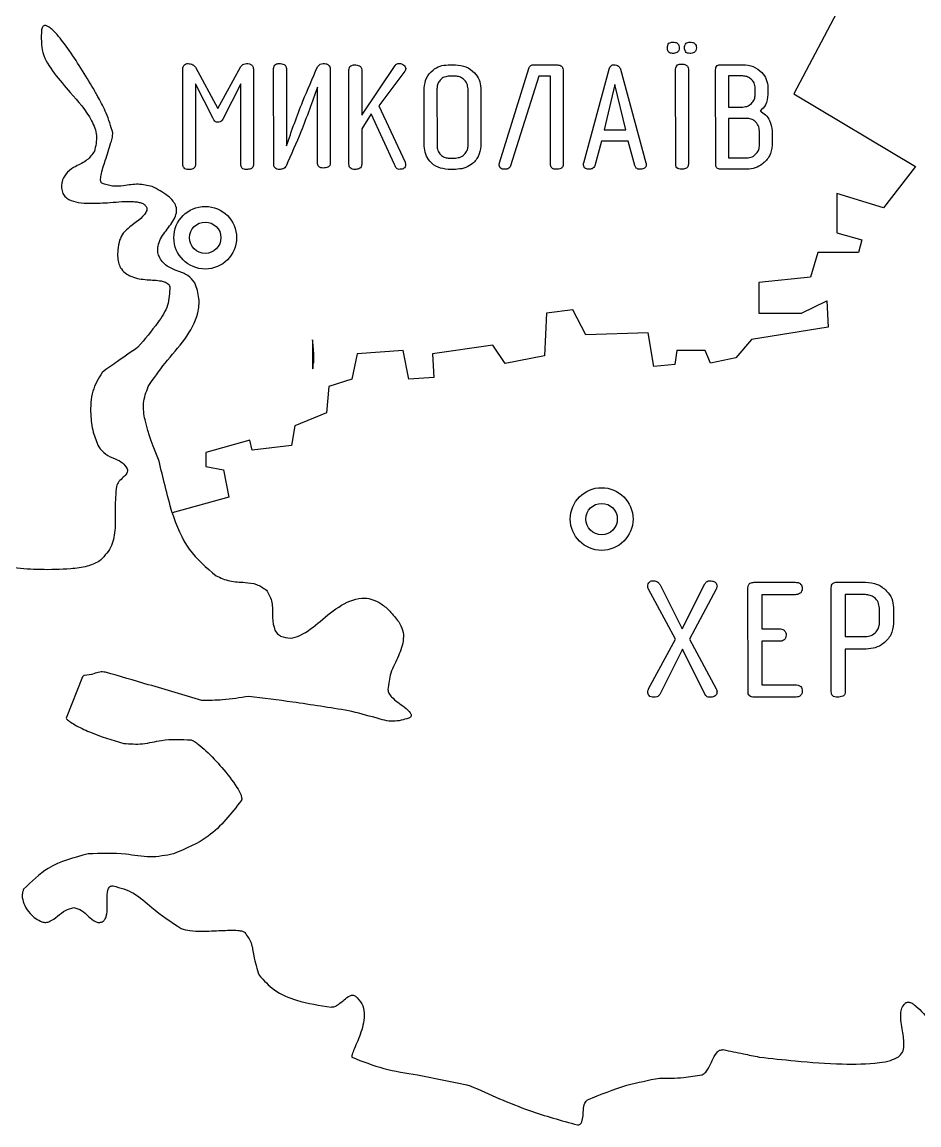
# Model space of a CAD drawing. Header units: millimetres. Extents: x 13 to 580, y 5 to 382.
# Drawn here: x 318.9 to 361.8, y 83.3 to 136 of the extents above; entities that cross this region are included whole.
import ezdxf

# ---------------------------------------------------------------- set-up
doc = ezdxf.new("R2010")
doc.units = ezdxf.units.MM

msp = doc.modelspace()

# ---------------------------------------------------------------- linework, layer by layer
at = {"color": 7, "linetype": 'Continuous', "lineweight": 25}
for p, q in [((357.884, 136.455), (355.843, 132.591)), ((326.619, 129.219), (326.617, 133.772)), ((327.221, 133.872), (328.3, 131.897)), ((328.3, 131.897), (329.396, 133.901)), ((329.995, 133.774), (329.998, 129.221)), ((330.964, 129.245), (330.961, 133.803)), ((331.569, 133.803), (331.572, 130.104)), ((333.664, 133.782), (333.667, 129.288)), ((334.565, 129.222), (334.563, 133.739)), ((335.171, 133.742), (335.172, 131.584)), ((335.172, 131.584), (336.766, 133.947)), ((337.23, 133.682), (335.993, 132.028)), ((339.301, 133.983), (339.658, 133.983)), ((341.762, 129.3), (343.161, 133.815)), ((343.394, 133.986), (344.468, 133.986)), ((344.806, 133.745), (344.809, 129.228)), ((345.789, 129.291), (347.011, 133.781)), ((347.541, 133.781), (348.767, 129.293)), ((350.187, 129.232), (350.184, 133.778)), ((350.792, 133.779), (350.795, 129.233)), ((352.099, 129.232), (352.097, 133.749)), ((352.34, 133.991), (353.401, 133.991)), ((327.225, 133.081), (327.228, 129.219)), ((328.059, 131.455), (327.225, 133.081)), ((329.387, 133.082), (328.532, 131.377)), ((329.39, 129.22), (329.387, 133.082)), ((339.649, 133.443), (339.312, 133.443)), ((343.639, 133.445), (342.292, 129.155)), ((344.198, 133.445), (343.639, 133.445)), ((344.201, 129.225), (344.198, 133.445)), ((347.276, 133.049), (346.761, 130.879)), ((347.797, 130.88), (347.276, 133.049)), ((353.395, 133.451), (352.705, 133.45)), ((352.705, 133.45), (352.706, 131.964)), ((333.059, 129.287), (333.056, 132.922)), ((338.166, 130.092), (338.165, 132.873)), ((338.773, 132.834), (338.774, 130.131)), ((340.261, 130.132), (340.259, 132.835)), ((340.867, 132.874), (340.869, 130.094)), ((353.989, 132.547), (353.989, 132.872)), ((354.597, 132.901), (354.597, 132.562)), ((355.843, 132.591), (361.654, 129.124)), ((335.993, 132.028), (337.245, 129.326)), ((352.706, 131.964), (353.396, 131.964)), ((335.627, 131.646), (335.173, 130.923)), ((336.74, 129.215), (335.627, 131.646)), ((353.582, 131.424), (352.706, 131.423)), ((352.706, 131.423), (352.707, 129.531)), ((335.173, 130.923), (335.173, 129.225)), ((346.761, 130.879), (347.797, 130.88)), ((346.647, 130.339), (346.319, 129.16)), ((347.907, 130.34), (346.647, 130.339)), ((348.237, 129.161), (347.907, 130.34)), ((354.193, 130.142), (354.193, 130.818)), ((354.801, 130.825), (354.801, 130.119)), ((339.314, 129.524), (339.651, 129.524)), ((352.707, 129.531), (353.583, 129.532)), ((339.661, 128.983), (339.304, 128.983)), ((353.593, 128.991), (352.345, 128.991)), ((361.654, 129.124), (360.129, 127.144)), ((360.129, 127.144), (357.889, 127.823)), ((357.889, 127.823), (357.891, 125.942)), ((357.891, 125.942), (359.092, 125.619)), ((359.092, 125.619), (358.931, 125.001)), ((356.982, 125), (356.627, 123.832)), ((358.931, 125.001), (356.982, 125)), ((356.627, 123.832), (354.16, 123.572)), ((354.16, 123.572), (354.161, 122.11)), ((356.206, 122.111), (357.408, 122.697)), ((357.408, 122.697), (357.472, 121.431)), ((344.007, 122.104), (343.909, 120.06)), ((345.271, 122.267), (344.007, 122.104)), ((345.888, 121.068), (345.271, 122.267)), ((354.161, 122.11), (356.206, 122.111)), ((357.472, 121.431), (353.806, 120.845)), ((332.817, 120.83), (332.818, 119.433)), ((348.874, 121.165), (345.888, 121.068)), ((349.134, 119.545), (348.874, 121.165)), ((353.806, 120.845), (353.06, 119.968)), ((337.161, 120.316), (334.955, 120.152)), ((337.422, 118.953), (337.161, 120.316)), ((341.443, 120.578), (338.556, 120.154)), ((342.029, 119.703), (341.443, 120.578)), ((350.237, 120.324), (350.14, 119.642)), ((351.6, 120.325), (350.237, 120.324)), ((351.858, 119.709), (351.6, 120.325)), ((332.885, 119.855), (332.884, 120.084)), ((334.955, 120.152), (334.696, 118.951)), ((338.556, 120.154), (338.621, 119.02)), ((343.909, 120.06), (342.029, 119.703)), ((353.06, 119.968), (351.858, 119.709)), ((332.818, 119.433), (332.852, 119.465)), ((332.852, 119.465), (332.851, 119.694)), ((350.14, 119.642), (349.134, 119.545)), ((334.696, 118.951), (333.594, 118.594)), ((338.621, 119.02), (337.422, 118.953)), ((333.594, 118.594), (333.496, 117.328)), ((333.496, 117.328), (331.971, 116.712)), ((331.971, 116.712), (331.81, 115.772)), ((329.831, 116.028), (327.722, 115.443)), ((329.928, 115.542), (329.831, 116.028)), ((331.81, 115.772), (329.928, 115.542)), ((327.722, 115.443), (327.722, 114.762)), ((327.722, 114.762), (328.564, 114.601)), ((328.564, 114.601), (328.827, 113.304)), ((328.827, 113.304), (326.102, 112.555)), ((353.94, 109.229), (355.893, 109.23)), ((357.897, 109.232), (359.27, 109.232)), ((350.179, 106.514), (348.889, 108.9)), ((349.443, 109.099), (350.504, 106.999)), ((350.504, 106.999), (351.582, 109.158)), ((352.117, 108.902), (350.84, 106.513)), ((353.646, 103.995), (353.643, 108.963)), ((357.629, 103.997), (357.627, 108.965)), ((355.894, 108.636), (354.312, 108.635)), ((354.312, 108.635), (354.313, 107)), ((359.26, 108.638), (358.296, 108.637)), ((358.296, 108.637), (358.297, 106.63)), ((359.932, 107.271), (359.931, 107.995)), ((360.6, 108.017), (360.6, 107.25)), ((354.313, 107), (355.126, 107)), ((358.297, 106.63), (359.261, 106.631)), ((348.892, 104.126), (350.179, 106.514)), ((350.84, 106.513), (352.12, 104.128)), ((355.126, 106.406), (354.313, 106.405)), ((354.313, 106.405), (354.314, 104.324)), ((350.505, 106.03), (349.426, 103.868)), ((351.585, 103.871), (350.505, 106.03)), ((359.298, 106.036), (358.297, 106.036)), ((358.297, 106.036), (358.298, 103.998)), ((321.822, 104.7), (321.045, 102.72)), ((321.889, 104.766), (321.822, 104.7)), ((321.921, 104.766), (321.889, 104.766)), ((354.314, 104.324), (355.896, 104.325)), ((355.896, 103.73), (353.943, 103.729)), ((318.941, 94.284), (318.941, 94.153))]:
    msp.add_line(p, q, dxfattribs=at)
for centre, radius in [((327.69, 125.713), 1.5), ((327.69, 125.713), 0.75), ((346.646, 112.254), 1.5), ((346.646, 112.254), 0.75)]:
    msp.add_circle(centre, radius, dxfattribs=at)
for points, knots in [([(319.858, 135.654), (319.846, 135.283), (319.823, 134.529), (320.473, 133.543), (321.338, 132.539), (322.157, 131.632), (322.563, 130.598), (322.45, 130.099), (322.393, 129.847)], [0, 0, 0, 0, 0.1647568, 0.3344233, 0.5153248, 0.7725839, 0.8853435, 1, 1, 1, 1]), ([(322.586, 132.41), (322.569, 132.441), (322.524, 132.524), (322.398, 132.744), (322.09, 133.271), (321.606, 134.059), (321.008, 134.938), (320.541, 135.536), (320.223, 135.799), (320.105, 135.854), (320.039, 135.868), (319.974, 135.859), (319.918, 135.816), (319.879, 135.745), (319.866, 135.687), (319.858, 135.654)], [0, 0, 0, 0, 0.022888, 0.060963, 0.163898, 0.416807, 0.657809, 0.850636, 0.904975, 0.921154, 0.934744, 0.948156, 0.961764, 0.978366, 1, 1, 1, 1]), ([(349.79, 134.8), (349.792, 134.84), (349.796, 134.918), (349.853, 135.019), (349.947, 135.066), (350.009, 135.069), (350.04, 135.07)], [0, 0, 0, 0, 0.2809399, 0.5590521, 0.7791037, 1, 1, 1, 1]), ([(350.04, 134.53), (350.001, 134.532), (349.921, 134.537), (349.829, 134.61), (349.795, 134.707), (349.792, 134.769), (349.79, 134.8)], [0, 0, 0, 0, 0.280355, 0.558421, 0.77891, 1, 1, 1, 1]), ([(350.04, 135.07), (350.084, 135.068), (350.173, 135.065), (350.29, 135.008), (350.35, 134.905), (350.355, 134.835), (350.357, 134.8)], [0, 0, 0, 0, 0.2809772, 0.5598846, 0.7793544, 1, 1, 1, 1]), ([(350.357, 134.8), (350.354, 134.755), (350.347, 134.666), (350.229, 134.541), (350.112, 134.534), (350.04, 134.53)], [0, 0, 0, 0, 0.281266, 0.55988, 1, 1, 1, 1]), ([(350.612, 134.801), (350.614, 134.84), (350.618, 134.918), (350.675, 135.019), (350.769, 135.066), (350.83, 135.069), (350.861, 135.071)], [0, 0, 0, 0, 0.280948, 0.559328, 0.779192, 1, 1, 1, 1]), ([(350.862, 134.53), (350.822, 134.533), (350.743, 134.538), (350.651, 134.611), (350.617, 134.708), (350.614, 134.77), (350.612, 134.801)], [0, 0, 0, 0, 0.280487, 0.558361, 0.778862, 1, 1, 1, 1]), ([(350.861, 135.071), (350.906, 135.069), (350.994, 135.065), (351.112, 135.009), (351.171, 134.906), (351.176, 134.836), (351.178, 134.801)], [0, 0, 0, 0, 0.280977, 0.559885, 0.779354, 1, 1, 1, 1]), ([(351.178, 134.801), (351.175, 134.756), (351.168, 134.666), (351.05, 134.541), (350.933, 134.534), (350.862, 134.53)], [0, 0, 0, 0, 0.281266, 0.55988, 1, 1, 1, 1]), ([(326.617, 133.772), (326.619, 133.813), (326.624, 133.893), (326.687, 133.995), (326.785, 134.039), (326.849, 134.042), (326.881, 134.043)], [0, 0, 0, 0, 0.280864, 0.558854, 0.779006, 1, 1, 1, 1]), ([(326.881, 134.043), (326.956, 134.033), (327.09, 134.015), (327.181, 133.915), (327.221, 133.872)], [0, 0, 0, 0, 0.558511, 1, 1, 1, 1]), ([(329.396, 133.901), (329.437, 133.946), (329.511, 134.025), (329.617, 134.039), (329.664, 134.045)], [0, 0, 0, 0, 0.560308, 1, 1, 1, 1]), ([(329.664, 134.045), (329.709, 134.043), (329.8, 134.039), (329.922, 133.986), (329.987, 133.882), (329.993, 133.81), (329.995, 133.774)], [0, 0, 0, 0, 0.280986, 0.560251, 0.779642, 1, 1, 1, 1]), ([(330.961, 133.803), (330.964, 133.842), (330.969, 133.92), (331.066, 134.035), (331.169, 134.042), (331.231, 134.046)], [0, 0, 0, 0, 0.281448, 0.560417, 1, 1, 1, 1]), ([(331.231, 134.046), (331.313, 134.042), (331.414, 134.038), (331.511, 133.968), (331.56, 133.904), (331.566, 133.843), (331.569, 133.803)], [0, 0, 0, 0, 0.498897, 0.624506, 0.750276, 1, 1, 1, 1]), ([(333.062, 133.882), (333.099, 133.935), (333.166, 134.028), (333.279, 134.041), (333.328, 134.047)], [0, 0, 0, 0, 0.5590784, 1, 1, 1, 1]), ([(333.328, 134.047), (333.374, 134.045), (333.464, 134.041), (333.587, 133.992), (333.657, 133.89), (333.662, 133.818), (333.664, 133.782)], [0, 0, 0, 0, 0.281021, 0.56014, 0.77958, 1, 1, 1, 1]), ([(336.766, 133.947), (336.795, 133.98), (336.847, 134.038), (336.924, 134.046), (336.958, 134.049)], [0, 0, 0, 0, 0.559317, 1, 1, 1, 1]), ([(336.958, 134.049), (337, 134.047), (337.083, 134.041), (337.181, 133.977), (337.254, 133.898), (337.269, 133.834), (337.276, 133.802)], [0, 0, 0, 0, 0.280613, 0.560693, 0.781424, 1, 1, 1, 1]), ([(350.184, 133.778), (350.187, 133.818), (350.192, 133.896), (350.289, 134.01), (350.391, 134.017), (350.454, 134.021)], [0, 0, 0, 0, 0.281448, 0.560417, 1, 1, 1, 1]), ([(350.454, 134.021), (350.536, 134.018), (350.637, 134.013), (350.734, 133.943), (350.783, 133.879), (350.789, 133.819), (350.792, 133.779)], [0, 0, 0, 0, 0.4988974, 0.6245059, 0.7502763, 1, 1, 1, 1]), ([(331.572, 130.104), (331.822, 130.82), (332.27, 132.099), (332.82, 133.337), (333.062, 133.882)], [0, 0, 0, 0, 0.559855, 1, 1, 1, 1]), ([(334.563, 133.739), (334.565, 133.778), (334.57, 133.856), (334.667, 133.97), (334.77, 133.976), (334.833, 133.981)], [0, 0, 0, 0, 0.281541, 0.560316, 1, 1, 1, 1]), ([(334.833, 133.981), (334.913, 133.977), (335.014, 133.972), (335.112, 133.905), (335.161, 133.841), (335.167, 133.782), (335.171, 133.742)], [0, 0, 0, 0, 0.499126, 0.624719, 0.750407, 1, 1, 1, 1]), ([(337.276, 133.802), (337.273, 133.778), (337.267, 133.734), (337.241, 133.698), (337.23, 133.682)], [0, 0, 0, 0, 0.557562, 1, 1, 1, 1]), ([(338.165, 132.873), (338.185, 133.039), (338.226, 133.37), (338.541, 133.729), (338.911, 133.95), (339.171, 133.972), (339.301, 133.983)], [0, 0, 0, 0, 0.2794216, 0.5592025, 0.779537, 1, 1, 1, 1]), ([(339.658, 133.983), (339.829, 133.967), (340.172, 133.935), (340.563, 133.641), (340.823, 133.277), (340.852, 133.009), (340.867, 132.874)], [0, 0, 0, 0, 0.280058, 0.559753, 0.780026, 1, 1, 1, 1]), ([(343.161, 133.815), (343.172, 133.843), (343.193, 133.897), (343.272, 133.973), (343.348, 133.981), (343.394, 133.986)], [0, 0, 0, 0, 0.2809843, 0.5616931, 1, 1, 1, 1]), ([(344.468, 133.986), (344.549, 133.982), (344.65, 133.977), (344.748, 133.909), (344.796, 133.844), (344.802, 133.784), (344.806, 133.745)], [0, 0, 0, 0, 0.498863, 0.624687, 0.750258, 1, 1, 1, 1]), ([(347.011, 133.781), (347.02, 133.811), (347.039, 133.872), (347.095, 133.943), (347.169, 133.983), (347.219, 133.986), (347.244, 133.988)], [0, 0, 0, 0, 0.28016, 0.559878, 0.779544, 1, 1, 1, 1]), ([(347.244, 133.988), (347.281, 133.986), (347.354, 133.982), (347.449, 133.936), (347.513, 133.864), (347.531, 133.809), (347.541, 133.781)], [0, 0, 0, 0, 0.280299, 0.559728, 0.77962, 1, 1, 1, 1]), ([(352.097, 133.749), (352.098, 133.786), (352.102, 133.86), (352.164, 133.949), (352.254, 133.987), (352.311, 133.989), (352.34, 133.991)], [0, 0, 0, 0, 0.280908, 0.558878, 0.778848, 1, 1, 1, 1]), ([(353.401, 133.991), (353.57, 133.976), (353.908, 133.944), (354.294, 133.656), (354.552, 133.298), (354.582, 133.034), (354.597, 132.901)], [0, 0, 0, 0, 0.280068, 0.559778, 0.780043, 1, 1, 1, 1]), ([(339.312, 133.443), (339.228, 133.428), (339.061, 133.398), (338.885, 133.229), (338.785, 133.033), (338.777, 132.901), (338.773, 132.834)], [0, 0, 0, 0, 0.278576, 0.558776, 0.779258, 1, 1, 1, 1]), ([(340.259, 132.835), (340.248, 132.925), (340.226, 133.104), (340.059, 133.301), (339.86, 133.424), (339.719, 133.437), (339.649, 133.443)], [0, 0, 0, 0, 0.2795356, 0.5593015, 0.7795646, 1, 1, 1, 1]), ([(353.989, 132.872), (353.978, 132.958), (353.956, 133.131), (353.79, 133.316), (353.599, 133.433), (353.463, 133.445), (353.395, 133.451)], [0, 0, 0, 0, 0.279312, 0.559225, 0.779658, 1, 1, 1, 1]), ([(333.056, 132.922), (332.803, 132.206), (332.351, 130.927), (331.8, 129.687), (331.557, 129.141)], [0, 0, 0, 0, 0.559866, 1, 1, 1, 1]), ([(353.396, 131.964), (353.483, 131.975), (353.656, 131.995), (353.847, 132.154), (353.971, 132.343), (353.983, 132.479), (353.989, 132.547)], [0, 0, 0, 0, 0.279555, 0.559387, 0.779725, 1, 1, 1, 1]), ([(354.597, 132.562), (354.578, 132.388), (354.543, 132.078), (354.318, 131.866), (354.219, 131.773)], [0, 0, 0, 0, 0.559097, 1, 1, 1, 1]), ([(323.268, 130.724), (323.175, 131.047), (323.006, 131.634), (322.716, 132.17), (322.586, 132.41)], [0, 0, 0, 0, 0.551589, 1, 1, 1, 1]), ([(328.272, 131.235), (328.242, 131.241), (328.181, 131.255), (328.112, 131.343), (328.079, 131.413), (328.059, 131.455)], [0, 0, 0, 0, 0.277495, 0.559505, 1, 1, 1, 1]), ([(354.193, 130.818), (354.182, 130.908), (354.161, 131.088), (353.993, 131.284), (353.794, 131.406), (353.653, 131.418), (353.582, 131.424)], [0, 0, 0, 0, 0.279534, 0.559452, 0.779736, 1, 1, 1, 1]), ([(354.219, 131.773), (354.312, 131.716), (354.5, 131.602), (354.729, 131.274), (354.774, 130.995), (354.801, 130.825)], [0, 0, 0, 0, 0.280414, 0.561424, 1, 1, 1, 1]), ([(328.532, 131.377), (328.516, 131.352), (328.483, 131.304), (328.393, 131.246), (328.317, 131.239), (328.272, 131.235)], [0, 0, 0, 0, 0.280397, 0.561585, 1, 1, 1, 1]), ([(322.75, 128.323), (322.738, 128.332), (322.714, 128.35), (322.696, 128.399), (322.679, 128.516), (322.735, 128.867), (322.925, 129.462), (323.127, 130.064), (323.253, 130.502), (323.263, 130.659), (323.268, 130.724)], [0, 0, 0, 0, 0.016744, 0.036065, 0.059758, 0.159623, 0.455291, 0.811917, 0.922021, 1, 1, 1, 1]), ([(322.393, 129.847), (322.283, 129.697), (322.049, 129.378), (321.539, 129.157), (321.083, 128.893), (320.938, 128.617), (320.867, 128.483)], [0, 0, 0, 0, 0.262461, 0.558898, 0.786753, 1, 1, 1, 1]), ([(339.304, 128.983), (339.138, 129.002), (338.807, 129.039), (338.436, 129.338), (338.202, 129.701), (338.178, 129.962), (338.166, 130.092)], [0, 0, 0, 0, 0.27966, 0.559437, 0.77969, 1, 1, 1, 1]), ([(338.774, 130.131), (338.782, 130.047), (338.796, 129.877), (338.938, 129.681), (339.116, 129.55), (339.248, 129.532), (339.314, 129.524)], [0, 0, 0, 0, 0.2801871, 0.5597454, 0.780167, 1, 1, 1, 1]), ([(339.651, 129.524), (339.741, 129.535), (339.92, 129.556), (340.118, 129.722), (340.243, 129.92), (340.255, 130.062), (340.261, 130.132)], [0, 0, 0, 0, 0.2795582, 0.5592402, 0.7795619, 1, 1, 1, 1]), ([(340.869, 130.094), (340.844, 129.923), (340.793, 129.583), (340.455, 129.222), (340.064, 129.012), (339.795, 128.993), (339.661, 128.983)], [0, 0, 0, 0, 0.278912, 0.558842, 0.779269, 1, 1, 1, 1]), ([(353.583, 129.532), (353.673, 129.543), (353.853, 129.564), (354.05, 129.731), (354.175, 129.929), (354.187, 130.071), (354.193, 130.142)], [0, 0, 0, 0, 0.279583, 0.559261, 0.77956, 1, 1, 1, 1]), ([(354.801, 130.119), (354.773, 129.949), (354.716, 129.609), (354.379, 129.252), (353.997, 129.025), (353.728, 129.003), (353.593, 128.991)], [0, 0, 0, 0, 0.278701, 0.559067, 0.779455, 1, 1, 1, 1]), ([(333.329, 129.047), (333.29, 129.049), (333.213, 129.052), (333.113, 129.105), (333.064, 129.196), (333.06, 129.256), (333.059, 129.287)], [0, 0, 0, 0, 0.281021, 0.559655, 0.779356, 1, 1, 1, 1]), ([(333.667, 129.288), (333.663, 129.248), (333.657, 129.188), (333.608, 129.125), (333.511, 129.056), (333.41, 129.051), (333.329, 129.047)], [0, 0, 0, 0, 0.249747, 0.375396, 0.501139, 1, 1, 1, 1]), ([(337.245, 129.326), (337.253, 129.307), (337.268, 129.272), (337.273, 129.235), (337.274, 129.218)], [0, 0, 0, 0, 0.560112, 1, 1, 1, 1]), ([(341.749, 129.222), (341.75, 129.237), (341.753, 129.263), (341.759, 129.289), (341.762, 129.3)], [0, 0, 0, 0, 0.559827, 1, 1, 1, 1]), ([(345.78, 129.221), (345.781, 129.234), (345.782, 129.258), (345.786, 129.281), (345.789, 129.291)], [0, 0, 0, 0, 0.559751, 1, 1, 1, 1]), ([(348.767, 129.293), (348.77, 129.28), (348.776, 129.257), (348.779, 129.233), (348.781, 129.223)], [0, 0, 0, 0, 0.559942, 1, 1, 1, 1]), ([(326.89, 128.976), (326.851, 128.977), (326.773, 128.981), (326.674, 129.036), (326.624, 129.127), (326.621, 129.188), (326.619, 129.219)], [0, 0, 0, 0, 0.281082, 0.559589, 0.779229, 1, 1, 1, 1]), ([(327.228, 129.219), (327.226, 129.189), (327.222, 129.13), (327.172, 129.053), (327.061, 128.983), (326.96, 128.979), (326.89, 128.976)], [0, 0, 0, 0, 0.187044, 0.373356, 0.560359, 1, 1, 1, 1]), ([(329.66, 128.978), (329.621, 128.979), (329.543, 128.982), (329.444, 129.037), (329.394, 129.128), (329.391, 129.19), (329.39, 129.22)], [0, 0, 0, 0, 0.281082, 0.559589, 0.779229, 1, 1, 1, 1]), ([(329.998, 129.221), (329.996, 129.191), (329.992, 129.132), (329.942, 129.054), (329.831, 128.985), (329.731, 128.98), (329.66, 128.978)], [0, 0, 0, 0, 0.187044, 0.373356, 0.560359, 1, 1, 1, 1]), ([(331.232, 128.978), (331.192, 128.981), (331.111, 128.985), (331.011, 129.052), (330.969, 129.15), (330.966, 129.214), (330.964, 129.245)], [0, 0, 0, 0, 0.2806514, 0.5586934, 0.7789514, 1, 1, 1, 1]), ([(331.557, 129.141), (331.537, 129.112), (331.496, 129.052), (331.381, 128.989), (331.289, 128.982), (331.232, 128.978)], [0, 0, 0, 0, 0.279875, 0.560613, 1, 1, 1, 1]), ([(334.836, 128.981), (334.797, 128.982), (334.72, 128.986), (334.619, 129.039), (334.571, 129.131), (334.567, 129.192), (334.565, 129.222)], [0, 0, 0, 0, 0.281031, 0.559677, 0.779386, 1, 1, 1, 1]), ([(335.173, 129.225), (335.171, 129.195), (335.167, 129.136), (335.119, 129.058), (335.007, 128.988), (334.906, 128.984), (334.836, 128.981)], [0, 0, 0, 0, 0.186977, 0.373335, 0.560379, 1, 1, 1, 1]), ([(336.958, 128.982), (336.926, 128.988), (336.862, 128.999), (336.785, 129.091), (336.757, 129.168), (336.74, 129.215)], [0, 0, 0, 0, 0.278248, 0.559683, 1, 1, 1, 1]), ([(337.274, 129.218), (337.272, 129.19), (337.269, 129.134), (337.225, 129.059), (337.12, 128.991), (337.025, 128.985), (336.958, 128.982)], [0, 0, 0, 0, 0.18725, 0.373849, 0.560582, 1, 1, 1, 1]), ([(342.003, 128.985), (341.965, 128.987), (341.891, 128.99), (341.797, 129.046), (341.754, 129.135), (341.751, 129.193), (341.749, 129.222)], [0, 0, 0, 0, 0.280843, 0.559165, 0.779213, 1, 1, 1, 1]), ([(342.292, 129.155), (342.278, 129.124), (342.25, 129.061), (342.143, 128.993), (342.056, 128.988), (342.003, 128.985)], [0, 0, 0, 0, 0.279719, 0.560454, 1, 1, 1, 1]), ([(344.471, 128.986), (344.432, 128.988), (344.355, 128.991), (344.256, 129.044), (344.206, 129.134), (344.202, 129.194), (344.201, 129.225)], [0, 0, 0, 0, 0.281048, 0.559888, 0.779367, 1, 1, 1, 1]), ([(344.809, 129.228), (344.805, 129.188), (344.799, 129.128), (344.75, 129.064), (344.653, 128.995), (344.552, 128.99), (344.471, 128.986)], [0, 0, 0, 0, 0.249742, 0.375313, 0.501137, 1, 1, 1, 1]), ([(346.026, 128.987), (345.99, 128.989), (345.917, 128.993), (345.826, 129.048), (345.785, 129.136), (345.782, 129.193), (345.78, 129.221)], [0, 0, 0, 0, 0.280673, 0.558883, 0.778996, 1, 1, 1, 1]), ([(346.319, 129.16), (346.305, 129.128), (346.279, 129.064), (346.169, 128.995), (346.081, 128.99), (346.026, 128.987)], [0, 0, 0, 0, 0.279596, 0.559257, 1, 1, 1, 1]), ([(348.467, 128.988), (348.438, 128.99), (348.379, 128.994), (348.284, 129.047), (348.255, 129.118), (348.237, 129.161)], [0, 0, 0, 0, 0.281133, 0.562229, 1, 1, 1, 1]), ([(348.781, 129.223), (348.779, 129.195), (348.775, 129.14), (348.731, 129.065), (348.629, 128.996), (348.534, 128.992), (348.467, 128.988)], [0, 0, 0, 0, 0.187163, 0.373741, 0.560675, 1, 1, 1, 1]), ([(350.457, 128.99), (350.418, 128.991), (350.341, 128.994), (350.241, 129.05), (350.192, 129.141), (350.189, 129.202), (350.187, 129.232)], [0, 0, 0, 0, 0.2810822, 0.5595892, 0.7792287, 1, 1, 1, 1]), ([(350.795, 129.233), (350.793, 129.203), (350.789, 129.144), (350.739, 129.066), (350.629, 128.997), (350.528, 128.993), (350.457, 128.99)], [0, 0, 0, 0, 0.187044, 0.373356, 0.560359, 1, 1, 1, 1]), ([(352.345, 128.991), (352.308, 128.993), (352.234, 128.996), (352.142, 129.056), (352.104, 129.146), (352.101, 129.203), (352.099, 129.232)], [0, 0, 0, 0, 0.28083, 0.558951, 0.779157, 1, 1, 1, 1]), ([(320.867, 128.483), (320.844, 128.373), (320.802, 128.175), (320.842, 127.891), (320.974, 127.675), (321.234, 127.489), (321.649, 127.381), (322.313, 127.344), (323.193, 127.396), (323.966, 127.471), (324.472, 127.42), (324.66, 127.379), (324.754, 127.314), (324.796, 127.284)], [0, 0, 0, 0, 0.0708676, 0.1268629, 0.1761606, 0.2265836, 0.3247642, 0.4419242, 0.6458847, 0.8810915, 0.9284798, 0.9679078, 1, 1, 1, 1]), ([(325.15, 128.161), (324.93, 128.211), (324.478, 128.314), (323.845, 128.199), (323.251, 128.144), (322.915, 128.264), (322.75, 128.323)], [0, 0, 0, 0, 0.276124, 0.564857, 0.786445, 1, 1, 1, 1]), ([(325.64, 124.559), (325.583, 124.645), (325.477, 124.802), (325.409, 125.068), (325.433, 125.485), (325.755, 125.992), (326.142, 126.452), (326.335, 126.887), (326.317, 127.213), (326.146, 127.497), (325.772, 127.841), (325.406, 128.03), (325.15, 128.161)], [0, 0, 0, 0, 0.06914, 0.127296, 0.180877, 0.346185, 0.514916, 0.589075, 0.660634, 0.724195, 0.807751, 1, 1, 1, 1]), ([(324.796, 127.284), (324.815, 127.266), (324.85, 127.232), (324.886, 127.172), (324.905, 127.1), (324.896, 127.013), (324.71, 126.644), (324.23, 126.37), (323.765, 125.958), (323.649, 125.711), (323.596, 125.598)], [0, 0, 0, 0, 0.035157, 0.065257, 0.092582, 0.133299, 0.17891, 0.639066, 0.834254, 1, 1, 1, 1]), ([(323.596, 125.598), (323.564, 125.445), (323.506, 125.169), (323.494, 124.782), (323.549, 124.469), (323.73, 124.075), (324.271, 123.758), (324.977, 123.695), (325.499, 123.677), (325.791, 123.591), (325.892, 123.537), (325.969, 123.46), (325.988, 123.393), (325.997, 123.36)], [0, 0, 0, 0, 0.117163, 0.211667, 0.288828, 0.354571, 0.531626, 0.72144, 0.888457, 0.920742, 0.948813, 0.974122, 1, 1, 1, 1]), ([(327.198, 123.556), (327.091, 123.684), (326.866, 123.955), (326.388, 124.108), (325.953, 124.275), (325.743, 124.466), (325.64, 124.559)], [0, 0, 0, 0, 0.2614396, 0.5506015, 0.7814954, 1, 1, 1, 1]), ([(324.962, 118.589), (325.225, 118.972), (325.768, 119.764), (326.738, 120.804), (327.34, 121.869), (327.435, 122.842), (327.28, 123.31), (327.198, 123.556)], [0, 0, 0, 0, 0.242659, 0.501125, 0.744804, 0.865607, 1, 1, 1, 1]), ([(325.997, 123.36), (325.986, 123.06), (325.963, 122.438), (325.319, 121.484), (324.796, 120.856), (324.474, 120.47)], [0, 0, 0, 0, 0.263674, 0.546648, 1, 1, 1, 1]), ([(332.884, 120.084), (332.879, 120.227), (332.869, 120.477), (332.833, 120.724), (332.817, 120.83)], [0, 0, 0, 0, 0.573854, 1, 1, 1, 1]), ([(324.474, 120.47), (324.149, 120.247), (323.572, 119.852), (323.003, 119.446), (322.755, 119.268)], [0, 0, 0, 0, 0.563838, 1, 1, 1, 1]), ([(332.851, 119.694), (332.859, 119.705), (332.876, 119.728), (332.884, 119.785), (332.884, 119.828), (332.885, 119.855)], [0, 0, 0, 0, 0.234835, 0.510303, 1, 1, 1, 1]), ([(322.755, 119.268), (322.584, 118.978), (322.222, 118.364), (322.19, 117.346), (322.288, 116.437), (322.497, 115.935), (322.595, 115.701)], [0, 0, 0, 0, 0.267354, 0.565183, 0.796685, 1, 1, 1, 1]), ([(325.484, 115.021), (325.224, 115.664), (324.864, 116.555), (324.675, 117.81), (324.865, 118.327), (324.962, 118.589)], [0, 0, 0, 0, 0.561995, 0.777565, 1, 1, 1, 1]), ([(322.595, 115.701), (322.7, 115.578), (322.916, 115.322), (323.353, 115.157), (323.742, 114.971), (323.888, 114.762), (323.959, 114.662)], [0, 0, 0, 0, 0.272952, 0.567614, 0.791872, 1, 1, 1, 1]), ([(323.959, 114.662), (323.969, 114.626), (323.989, 114.554), (323.924, 114.4), (323.769, 114.242), (323.557, 114.066), (323.477, 113.898), (323.44, 113.819)], [0, 0, 0, 0, 0.105215, 0.21056, 0.465236, 0.747887, 1, 1, 1, 1]), ([(326.102, 112.555), (325.991, 112.987), (325.778, 113.807), (325.579, 114.63), (325.484, 115.021)], [0, 0, 0, 0, 0.526046, 1, 1, 1, 1]), ([(323.44, 113.819), (323.414, 113.479), (323.36, 112.772), (323.415, 111.792), (323.228, 110.834), (322.812, 110.425), (322.599, 110.216)], [0, 0, 0, 0, 0.266764, 0.553452, 0.771442, 1, 1, 1, 1]), ([(326.102, 112.555), (326.33, 111.939), (326.77, 110.747), (327.742, 109.932), (328.211, 109.538)], [0, 0, 0, 0, 0.51704, 1, 1, 1, 1]), ([(322.599, 110.216), (322.418, 110.134), (321.995, 109.941), (321.038, 109.842), (319.869, 109.817), (318.653, 109.881), (317.937, 110.001), (317.634, 110.051)], [0, 0, 0, 0, 0.117752, 0.275891, 0.566842, 0.816962, 1, 1, 1, 1]), ([(328.211, 109.538), (328.425, 109.442), (328.865, 109.245), (329.534, 109.236), (330.153, 109.166), (330.462, 108.96), (330.613, 108.859)], [0, 0, 0, 0, 0.275183, 0.565697, 0.787349, 1, 1, 1, 1]), ([(348.854, 109.032), (348.856, 109.074), (348.861, 109.157), (348.934, 109.256), (349.035, 109.296), (349.1, 109.299), (349.133, 109.301)], [0, 0, 0, 0, 0.28065, 0.558757, 0.77881, 1, 1, 1, 1]), ([(349.133, 109.301), (349.169, 109.298), (349.243, 109.293), (349.363, 109.23), (349.412, 109.149), (349.443, 109.099)], [0, 0, 0, 0, 0.280511, 0.561091, 1, 1, 1, 1]), ([(351.582, 109.158), (351.614, 109.203), (351.67, 109.284), (351.767, 109.297), (351.809, 109.302)], [0, 0, 0, 0, 0.559513, 1, 1, 1, 1]), ([(351.809, 109.302), (351.857, 109.301), (351.951, 109.297), (352.077, 109.248), (352.154, 109.146), (352.16, 109.072), (352.163, 109.034)], [0, 0, 0, 0, 0.28124, 0.560551, 0.779656, 1, 1, 1, 1]), ([(353.643, 108.963), (353.646, 109.006), (353.651, 109.092), (353.758, 109.217), (353.871, 109.225), (353.94, 109.229)], [0, 0, 0, 0, 0.281541, 0.560316, 1, 1, 1, 1]), ([(355.893, 109.23), (355.942, 109.228), (356.038, 109.224), (356.165, 109.161), (356.228, 109.048), (356.233, 108.971), (356.235, 108.933)], [0, 0, 0, 0, 0.280874, 0.559656, 0.779196, 1, 1, 1, 1]), ([(357.627, 108.965), (357.629, 109.006), (357.634, 109.087), (357.702, 109.187), (357.801, 109.227), (357.865, 109.23), (357.897, 109.232)], [0, 0, 0, 0, 0.280738, 0.5585041, 0.7787512, 1, 1, 1, 1]), ([(359.27, 109.232), (359.458, 109.215), (359.834, 109.179), (360.263, 108.857), (360.551, 108.46), (360.584, 108.165), (360.6, 108.017)], [0, 0, 0, 0, 0.28001, 0.559683, 0.779981, 1, 1, 1, 1]), ([(330.613, 108.859), (330.711, 108.692), (330.92, 108.334), (330.895, 107.701), (330.926, 107.188), (331.072, 106.813), (331.222, 106.707), (331.296, 106.654)], [0, 0, 0, 0, 0.238398, 0.511961, 0.773752, 0.887571, 1, 1, 1, 1]), ([(348.889, 108.9), (348.878, 108.924), (348.859, 108.966), (348.856, 109.012), (348.854, 109.032)], [0, 0, 0, 0, 0.559274, 1, 1, 1, 1]), ([(352.163, 109.034), (352.158, 109.008), (352.15, 108.962), (352.127, 108.92), (352.117, 108.902)], [0, 0, 0, 0, 0.558355, 1, 1, 1, 1]), ([(356.235, 108.933), (356.232, 108.884), (356.225, 108.787), (356.099, 108.649), (355.972, 108.641), (355.894, 108.636)], [0, 0, 0, 0, 0.281461, 0.560162, 1, 1, 1, 1]), ([(331.296, 106.654), (331.449, 106.605), (331.76, 106.507), (332.458, 106.759), (333.22, 107.38), (334.127, 108.156), (335.062, 108.54), (335.727, 108.409), (336.14, 108.194), (336.561, 107.832), (336.806, 107.512), (336.942, 107.336)], [0, 0, 0, 0, 0.0709149, 0.1442216, 0.3218764, 0.515709, 0.6902608, 0.7500709, 0.8177573, 0.899248, 1, 1, 1, 1]), ([(359.931, 107.995), (359.918, 108.091), (359.892, 108.285), (359.704, 108.491), (359.487, 108.618), (359.335, 108.631), (359.26, 108.638)], [0, 0, 0, 0, 0.279246, 0.559282, 0.779667, 1, 1, 1, 1]), ([(336.942, 107.336), (337.016, 107.205), (337.159, 106.954), (337.186, 106.368), (336.944, 105.68), (336.524, 104.93), (336.456, 104.363), (336.423, 104.093)], [0, 0, 0, 0, 0.130796, 0.250966, 0.501814, 0.763162, 1, 1, 1, 1]), ([(359.261, 106.631), (359.357, 106.642), (359.55, 106.664), (359.768, 106.834), (359.909, 107.044), (359.924, 107.195), (359.932, 107.271)], [0, 0, 0, 0, 0.279682, 0.559538, 0.779743, 1, 1, 1, 1]), ([(360.6, 107.25), (360.574, 107.065), (360.521, 106.695), (360.159, 106.299), (359.735, 106.068), (359.444, 106.047), (359.298, 106.036)], [0, 0, 0, 0, 0.279027, 0.558953, 0.779361, 1, 1, 1, 1]), ([(355.126, 107), (355.174, 106.998), (355.271, 106.994), (355.397, 106.93), (355.461, 106.817), (355.465, 106.741), (355.467, 106.703)], [0, 0, 0, 0, 0.280874, 0.559656, 0.779196, 1, 1, 1, 1]), ([(355.467, 106.703), (355.464, 106.654), (355.458, 106.556), (355.331, 106.418), (355.204, 106.41), (355.126, 106.406)], [0, 0, 0, 0, 0.281461, 0.560162, 1, 1, 1, 1]), ([(322.926, 104.928), (322.832, 104.937), (322.638, 104.956), (322.316, 104.819), (322.069, 104.786), (321.921, 104.766)], [0, 0, 0, 0, 0.271992, 0.562084, 1, 1, 1, 1]), ([(327.535, 103.567), (326.68, 103.822), (325.145, 104.281), (323.607, 104.729), (322.926, 104.928)], [0, 0, 0, 0, 0.557154, 1, 1, 1, 1]), ([(336.423, 104.093), (336.437, 104.033), (336.468, 103.903), (336.642, 103.7), (336.984, 103.392), (337.367, 103.185), (337.525, 102.931), (337.541, 102.885), (337.541, 102.84), (337.522, 102.797), (337.484, 102.759), (337.45, 102.74), (337.431, 102.729)], [0, 0, 0, 0, 0.09689, 0.210493, 0.417165, 0.838636, 0.867801, 0.892892, 0.915492, 0.938573, 0.965742, 1, 1, 1, 1]), ([(348.857, 103.995), (348.859, 104.02), (348.864, 104.066), (348.883, 104.107), (348.892, 104.126)], [0, 0, 0, 0, 0.559054, 1, 1, 1, 1]), ([(349.136, 103.726), (349.094, 103.728), (349.011, 103.732), (348.908, 103.797), (348.862, 103.897), (348.859, 103.962), (348.857, 103.995)], [0, 0, 0, 0, 0.280948, 0.559152, 0.779066, 1, 1, 1, 1]), ([(352.166, 103.996), (352.164, 103.965), (352.16, 103.902), (352.112, 103.817), (351.996, 103.737), (351.888, 103.732), (351.813, 103.728)], [0, 0, 0, 0, 0.187249, 0.373786, 0.56074, 1, 1, 1, 1]), ([(352.12, 104.128), (352.133, 104.104), (352.154, 104.063), (352.162, 104.017), (352.166, 103.996)], [0, 0, 0, 0, 0.560362, 1, 1, 1, 1]), ([(353.943, 103.729), (353.9, 103.731), (353.815, 103.735), (353.705, 103.794), (353.651, 103.894), (353.648, 103.961), (353.646, 103.995)], [0, 0, 0, 0, 0.281031, 0.559677, 0.779386, 1, 1, 1, 1]), ([(355.896, 104.325), (355.944, 104.323), (356.041, 104.319), (356.168, 104.255), (356.231, 104.142), (356.235, 104.066), (356.238, 104.028)], [0, 0, 0, 0, 0.280874, 0.559656, 0.779196, 1, 1, 1, 1]), ([(356.238, 104.028), (356.235, 103.979), (356.228, 103.881), (356.102, 103.743), (355.974, 103.735), (355.896, 103.73)], [0, 0, 0, 0, 0.281461, 0.560162, 1, 1, 1, 1]), ([(357.927, 103.732), (357.884, 103.733), (357.799, 103.737), (357.688, 103.796), (357.635, 103.897), (357.631, 103.964), (357.629, 103.997)], [0, 0, 0, 0, 0.281031, 0.559677, 0.779386, 1, 1, 1, 1]), ([(358.298, 103.998), (358.294, 103.954), (358.287, 103.888), (358.234, 103.817), (358.127, 103.742), (358.016, 103.736), (357.927, 103.732)], [0, 0, 0, 0, 0.249742, 0.375313, 0.501137, 1, 1, 1, 1]), ([(329.773, 103.765), (329.356, 103.701), (328.614, 103.587), (327.864, 103.573), (327.535, 103.567)], [0, 0, 0, 0, 0.561824, 1, 1, 1, 1]), ([(334.544, 103.085), (333.654, 103.228), (332.067, 103.482), (330.473, 103.678), (329.773, 103.765)], [0, 0, 0, 0, 0.560893, 1, 1, 1, 1]), ([(349.426, 103.868), (349.408, 103.842), (349.371, 103.79), (349.267, 103.736), (349.186, 103.73), (349.136, 103.726)], [0, 0, 0, 0, 0.279694, 0.560733, 1, 1, 1, 1]), ([(351.813, 103.728), (351.786, 103.73), (351.733, 103.734), (351.647, 103.78), (351.609, 103.836), (351.585, 103.871)], [0, 0, 0, 0, 0.280367, 0.561416, 1, 1, 1, 1]), ([(337.431, 102.729), (337.18, 102.655), (336.656, 102.499), (335.682, 102.798), (334.979, 102.975), (334.544, 103.085)], [0, 0, 0, 0, 0.259958, 0.541746, 1, 1, 1, 1]), ([(321.045, 102.72), (321.051, 102.709), (321.066, 102.682), (321.117, 102.633), (321.243, 102.536), (321.59, 102.331), (322.438, 101.919), (323.246, 101.683), (323.804, 101.521)], [0, 0, 0, 0, 0.0123025, 0.0300788, 0.0691787, 0.1700219, 0.4270919, 1, 1, 1, 1]), ([(323.804, 101.521), (324.102, 101.497), (324.71, 101.451), (325.76, 101.751), (326.543, 101.71), (327.016, 101.685)], [0, 0, 0, 0, 0.276009, 0.562604, 1, 1, 1, 1]), ([(327.016, 101.685), (327.041, 101.677), (327.099, 101.66), (327.211, 101.592), (327.43, 101.434), (327.879, 101.03), (328.516, 100.352), (329.083, 99.642), (329.38, 99.128), (329.438, 98.924), (329.436, 98.84), (329.425, 98.813), (329.419, 98.8)], [0, 0, 0, 0, 0.0201282, 0.0468936, 0.1015176, 0.2304177, 0.5164772, 0.8263922, 0.9357572, 0.9769129, 0.9892584, 1, 1, 1, 1]), ([(329.419, 98.8), (328.936, 98.168), (328.067, 97.033), (326.757, 96.48), (326.176, 96.234)], [0, 0, 0, 0, 0.556518, 1, 1, 1, 1]), ([(322.087, 96.232), (321.418, 96.06), (320.24, 95.757), (319.378, 94.909), (319.005, 94.542)], [0, 0, 0, 0, 0.567327, 1, 1, 1, 1]), ([(326.176, 96.234), (325.802, 96.161), (325.042, 96.013), (323.683, 96.304), (322.69, 96.259), (322.087, 96.232)], [0, 0, 0, 0, 0.27551, 0.559749, 1, 1, 1, 1]), ([(319.005, 94.542), (318.986, 94.495), (318.953, 94.411), (318.944, 94.322), (318.941, 94.284)], [0, 0, 0, 0, 0.569037, 1, 1, 1, 1]), ([(322.77, 92.988), (322.814, 93.022), (322.904, 93.092), (322.995, 93.334), (323.03, 93.804), (322.957, 94.262), (323.062, 94.584), (323.11, 94.651), (323.165, 94.689), (323.224, 94.707), (323.266, 94.707), (323.289, 94.707)], [0, 0, 0, 0, 0.083717, 0.173726, 0.38693, 0.81182, 0.862479, 0.906806, 0.935251, 0.965442, 1, 1, 1, 1]), ([(323.289, 94.707), (323.627, 94.612), (324.323, 94.416), (325.273, 93.506), (326.056, 92.985), (326.534, 92.666)], [0, 0, 0, 0, 0.2686525, 0.5525126, 1, 1, 1, 1]), ([(318.941, 94.153), (318.971, 94.018), (319.036, 93.733), (319.289, 93.4), (319.57, 93.133), (319.781, 93.034), (319.883, 92.986)], [0, 0, 0, 0, 0.262944, 0.55524, 0.785757, 1, 1, 1, 1]), ([(319.883, 92.986), (319.947, 92.971), (320.075, 92.941), (320.347, 93.032), (320.643, 93.252), (320.979, 93.558), (321.271, 93.632), (321.409, 93.667)], [0, 0, 0, 0, 0.1126098, 0.2255806, 0.4829147, 0.7554745, 1, 1, 1, 1]), ([(321.409, 93.667), (321.537, 93.63), (321.81, 93.553), (322.102, 93.245), (322.358, 93.021), (322.604, 92.932), (322.714, 92.969), (322.77, 92.988)], [0, 0, 0, 0, 0.24815, 0.527837, 0.784652, 0.892014, 1, 1, 1, 1]), ([(326.534, 92.666), (326.675, 92.626), (326.994, 92.535), (327.645, 92.534), (328.406, 92.563), (329.066, 92.599), (329.428, 92.553), (329.54, 92.51), (329.57, 92.483), (329.584, 92.471)], [0, 0, 0, 0, 0.141701, 0.320887, 0.628272, 0.885899, 0.96084, 0.982387, 1, 1, 1, 1]), ([(329.584, 92.471), (329.698, 92.311), (329.936, 91.98), (330, 91.24), (330.166, 90.736), (330.267, 90.429)], [0, 0, 0, 0, 0.26655, 0.553164, 1, 1, 1, 1]), ([(330.267, 90.429), (330.496, 90.179), (330.992, 89.637), (332.213, 89.133), (333.153, 88.989), (333.706, 88.905)], [0, 0, 0, 0, 0.260899, 0.564673, 1, 1, 1, 1]), ([(333.706, 88.905), (333.767, 88.911), (333.895, 88.924), (334.103, 89.06), (334.328, 89.25), (334.527, 89.42), (334.681, 89.474), (334.749, 89.48), (334.817, 89.465), (334.855, 89.439), (334.875, 89.425)], [0, 0, 0, 0, 0.133723, 0.283139, 0.538417, 0.796779, 0.849492, 0.898416, 0.946872, 1, 1, 1, 1]), ([(334.875, 89.425), (334.989, 89.313), (335.212, 89.094), (335.345, 88.46), (335.17, 87.712), (334.889, 87.074), (334.727, 86.699), (334.694, 86.572), (334.698, 86.532), (334.703, 86.515), (334.711, 86.508), (334.715, 86.505)], [0, 0, 0, 0, 0.149981, 0.291644, 0.59248, 0.866886, 0.957028, 0.983947, 0.990191, 0.995361, 1, 1, 1, 1]), ([(360.834, 86.52), (360.908, 86.59), (361.058, 86.732), (361.133, 87.19), (361.029, 87.798), (360.915, 88.401), (360.985, 88.868), (361.101, 89.013), (361.157, 89.085)], [0, 0, 0, 0, 0.110181, 0.223569, 0.491684, 0.797085, 0.9007, 1, 1, 1, 1]), ([(361.157, 89.085), (361.174, 89.098), (361.206, 89.123), (361.264, 89.143), (361.325, 89.146), (361.414, 89.128), (361.532, 89.066), (361.889, 88.781), (362.413, 88.155), (363.212, 87.357), (364.157, 87.009), (364.827, 87.188), (365.261, 87.442), (365.711, 87.854), (365.976, 88.209), (366.122, 88.406)], [0, 0, 0, 0, 0.010244, 0.019697, 0.029177, 0.039362, 0.063342, 0.093122, 0.259742, 0.456049, 0.640016, 0.70731, 0.785696, 0.881386, 1, 1, 1, 1]), ([(351.458, 85.67), (351.518, 85.709), (351.644, 85.791), (351.793, 86.04), (351.937, 86.362), (352.082, 86.669), (352.282, 86.855), (352.403, 86.866), (352.463, 86.872)], [0, 0, 0, 0, 0.128903, 0.273086, 0.521314, 0.78233, 0.891581, 1, 1, 1, 1]), ([(352.463, 86.872), (352.784, 86.803), (353.356, 86.681), (353.929, 86.566), (354.182, 86.516)], [0, 0, 0, 0, 0.560097, 1, 1, 1, 1]), ([(334.715, 86.505), (335.215, 86.307), (336.224, 85.908), (338.152, 85.626), (339.523, 85.328), (340.362, 85.145)], [0, 0, 0, 0, 0.2760764, 0.5573765, 1, 1, 1, 1]), ([(354.182, 86.516), (354.756, 86.451), (356.076, 86.303), (357.995, 86.16), (359.518, 86.177), (360.426, 86.319), (360.71, 86.459), (360.834, 86.52)], [0, 0, 0, 0, 0.258352, 0.593626, 0.858942, 0.938701, 1, 1, 1, 1]), ([(345.974, 84.467), (346.595, 84.723), (347.708, 85.183), (348.891, 85.409), (349.414, 85.509)], [0, 0, 0, 0, 0.557112, 1, 1, 1, 1]), ([(349.414, 85.509), (349.798, 85.506), (350.484, 85.501), (351.16, 85.618), (351.458, 85.67)], [0, 0, 0, 0, 0.558876, 1, 1, 1, 1]), ([(340.362, 85.145), (341.295, 84.723), (342.958, 83.971), (344.716, 83.482), (345.488, 83.267)], [0, 0, 0, 0, 0.560949, 1, 1, 1, 1]), ([(345.488, 83.267), (345.512, 83.267), (345.558, 83.267), (345.619, 83.299), (345.664, 83.349), (345.767, 83.569), (345.753, 83.908), (345.808, 84.245), (345.891, 84.406), (345.947, 84.447), (345.974, 84.467)], [0, 0, 0, 0, 0.051425, 0.096838, 0.143397, 0.195467, 0.617395, 0.851401, 0.928409, 1, 1, 1, 1])]:
    msp.add_open_spline(points, degree=3, knots=knots, dxfattribs=at)

doc.saveas('drawing.dxf')
